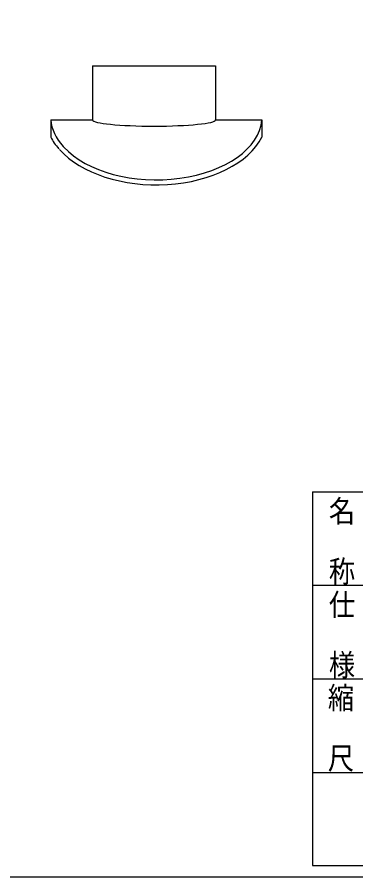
# Model space of a CAD drawing. Units: millimetres on the paper, with parts at other scales. Extents: x -140 to 242, y -97 to 99.
# Drawn here: x 37 to 75.6, y -96.9 to 1.1 of the extents above; entities that cross this region are included whole.
import ezdxf
from ezdxf.enums import TextEntityAlignment as Align

# ---------------------------------------------------------------- set-up
doc = ezdxf.new("R2010")
doc.units = ezdxf.units.MM
doc.layers.add('0-0_図面枠', color=7, linetype='Continuous')
doc.layers.add('1-1', color=3, linetype='Continuous')
doc.styles.add('@ＭＳ ゴシック', font='')
doc.styles.get('@ＭＳ ゴシック').set_extended_font_data('@MS Gothic')

msp = doc.modelspace()

# ---------------------------------------------------------------- linework, layer by layer
at = {"layer": '0-0_図面枠', "color": 5}
for p, q in [((70.644, -52.999), (70.644, -95.595)), ((70.644, -63.665), (138.495, -63.665)), ((70.644, -74.332), (138.495, -74.332)), ((70.644, -84.999), (138.495, -84.999)), ((70.644, -95.595), (138.495, -95.595))]:
    msp.add_line(p, q, dxfattribs=at)
for points in [[(-139.949, 99.1), (-139.949, -96.9), (140.051, -96.9), (140.051, 99.1)], [(70.644, -52.999), (138.495, -52.999), (138.495, -95.595)]]:
    msp.add_lwpolyline(points, dxfattribs=at)
at = {"layer": '1-1'}
for p, q in [((45.603, -4.463), (59.603, -4.463)), ((45.603, -4.463), (45.603, -10.619)), ((59.603, -4.463), (59.603, -10.619)), ((40.828, -10.619), (45.603, -10.619)), ((40.828, -10.619), (40.828, -12.564)), ((59.603, -10.619), (64.901, -10.619)), ((64.901, -10.619), (64.901, -12.564))]:
    msp.add_line(p, q, dxfattribs=at)
for centre, major_axis, ratio, start_param, end_param in [((52.864, -10.212), (12.056, 0), 0.6, 3.19794, 3.633351), ((52.864, -10.212), (12.056, 0), 0.6, 3.647449, 6.226838), ((52.603, -10.619), (7, 0), 0.1, 3.141593, 6.283185), ((52.864, -10.212), (12.624, 0), 0.618003, 3.447812, 3.633351), ((52.864, -10.212), (12.624, 0), 0.618003, 3.647449, 5.976966), ((52.864, -10.212), (12.056, 0), 0.6, 3.633351, 3.633601), ((52.864, -10.212), (12.056, 0), 0.6, 3.633601, 3.647449)]:
    msp.add_ellipse(centre, major_axis=major_axis, ratio=ratio, start_param=start_param, end_param=end_param, dxfattribs=at)

# ---------------------------------------------------------------- texts
at = {"layer": '0-0_図面枠', "style": '@ＭＳ ゴシック', "width": 1.15}
for s, p in [('名\u3000称', (72.223, -53.449)), ('仕\u3000様', (72.223, -64.115)), ('縮\u3000尺', (72.104, -74.739))]:
    msp.add_text(s, height=2.192, rotation=270, dxfattribs=at).set_placement(p, align=Align.BOTTOM_LEFT)

doc.saveas('drawing.dxf')
